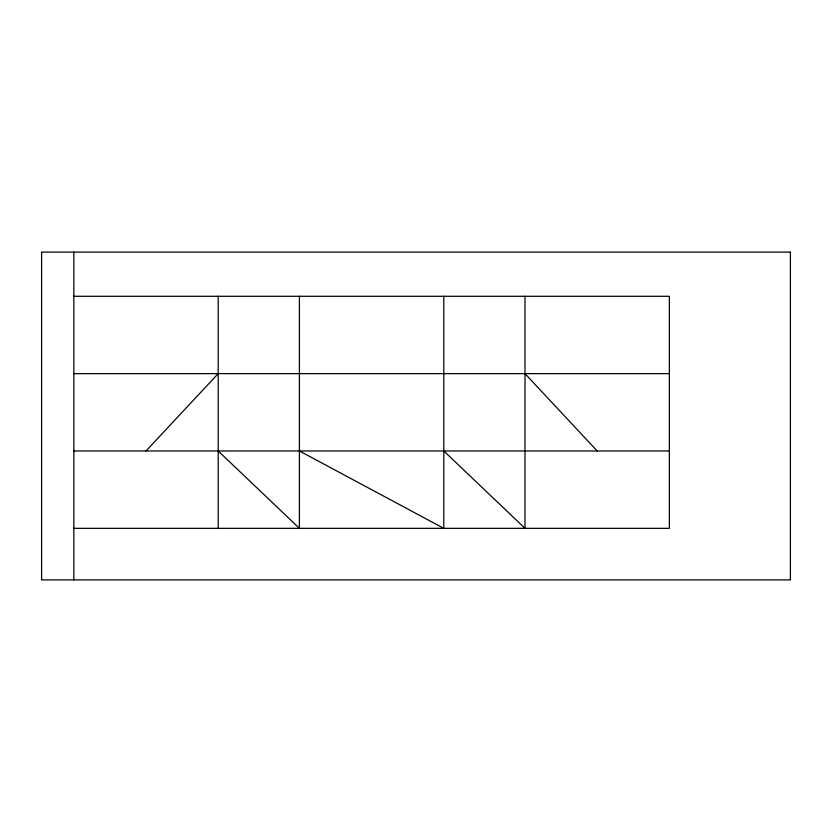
<?xml version="1.0" encoding="UTF-8"?>
<svg xmlns="http://www.w3.org/2000/svg" width="832" height="832" viewBox="0 0 832 832"><rect width="100%" height="100%" fill="white"/><g stroke="black" fill="none" stroke-linecap="round" stroke-linejoin="round"><path stroke-width="1.25" d="M146.016 450.975L218.202 373.63M73.83 296.286L669.375 296.286L669.375 528.33L73.83 528.33M73.83 373.63L669.375 373.63M73.83 450.975L669.375 450.975M299.416 450.975L443.789 528.33L443.789 296.286M443.789 450.975L525.002 528.33L525.002 296.286M218.202 450.975L299.416 528.33L299.416 296.286M525.002 373.63L597.189 450.975M218.202 296.286L218.202 528.33M73.83 252.106L73.83 579.894M790.4 252.106L41.6 252.106L41.6 579.894L790.4 579.894L790.4 252.106"/></g></svg>
